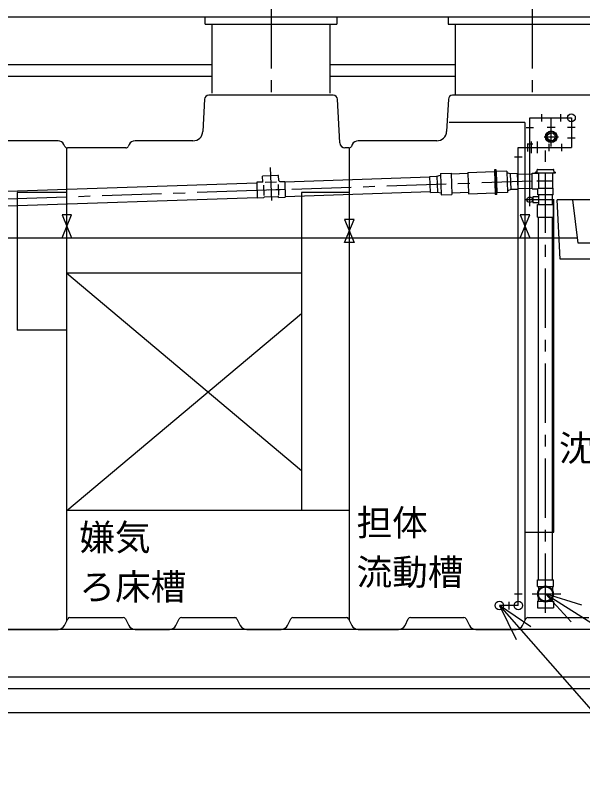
# Model space of a CAD drawing. Units: millimetres, scale not verified. Extents: x -14850 to 14850, y -10500 to 10500.
# Drawn here: x -8476 to -6086, y -6095 to -2858 of the extents above; entities that cross this region are included whole.
import ezdxf
from ezdxf.enums import TextEntityAlignment as Align

# ---------------------------------------------------------------- set-up
doc = ezdxf.new("R2010")
doc.units = ezdxf.units.MM
doc.header["$LTSCALE"] = 50
doc.linetypes.add('CHAIN1', pattern=[8, 5, -1, 1, -1])
doc.linetypes.add('LONG_DASHED1', pattern=[7, 6, -1])
for name, color, linetype, lineweight in [('0-0_躯体', 5, 'Continuous', 25), ('0-1_製作', 5, 'Continuous', 25), ('0-2_寸法', 7, 'Continuous', 25)]:
    doc.layers.add(name, color=color, linetype=linetype, lineweight=lineweight)
doc.styles.add('ＭＳ ゴシック', font='')
doc.styles.get('ＭＳ ゴシック').set_extended_font_data('MS Gothic')

msp = doc.modelspace()

# ---------------------------------------------------------------- linework, layer by layer
at = {"layer": '0-0_躯体', "color": 3, "linetype": 'CHAIN1'}
for p, q in [((-7398.51, -2832.04), (-7398.51, -3228.13)), ((-6298.51, -2832.04), (-6298.51, -3228.13)), ((-6218.01, -3411.16), (-6218.01, -3325.42)), ((-6248.38, -3369.9), (-6186.77, -3369.9)), ((-6242.01, -5375.09), (-6242.01, -3427.4)), ((-7401.67, -3499.86), (-7396.97, -3638.63)), ((-9309.28, -3658.02), (-6298.01, -3555.9)), ((-6278.71, -3555.9), (-6209.26, -3555.9)), ((-6298.72, -5295.89), (-6177.5, -5295.89))]:
    msp.add_line(p, q, dxfattribs=at)
at = {"layer": '0-0_躯体', "color": 2}
for p, q in [((-11300.12, -2864.9), (-4582.13, -2864.9)), ((-7676.01, -2894.9), (-7676.01, -2864.9)), ((-7121.01, -2864.9), (-7121.01, -2894.9)), ((-6652.51, -2864.9), (-6652.51, -2894.9)), ((-7676.01, -2894.9), (-7121.01, -2894.9)), ((-7646.01, -3186.39), (-7646.01, -2894.9)), ((-7151.01, -2894.9), (-7151.01, -3186.39)), ((-6652.51, -2894.9), (-5944.51, -2894.9)), ((-6622.51, -2894.9), (-6622.51, -3194.9)), ((-8634.51, -3064.9), (-7646.01, -3064.9)), ((-7151.01, -3064.9), (-6622.51, -3064.9)), ((-8634.51, -3114.9), (-7646.01, -3114.9)), ((-7151.01, -3114.9), (-6622.51, -3114.9)), ((-9943.51, -5644.9), (-5223.51, -5644.9)), ((-5223.51, -5694.9), (-9943.51, -5694.9)), ((-9943.51, -5794.9), (-5223.51, -5794.9))]:
    msp.add_line(p, q, dxfattribs=at)
at = {"layer": '0-0_躯体', "color": 3}
for p, q in [((-7136.5, -3194.9), (-7660.52, -3194.9)), ((-5963.5, -3194.9), (-6633.52, -3194.9)), ((-7678.49, -3211.95), (-7685.57, -3347.09)), ((-7108.87, -3396.05), (-7118.52, -3211.95)), ((-6651.49, -3211.95), (-6658.57, -3347.09)), ((-6308.01, -3289.9), (-6133.01, -3289.9)), ((-6308.01, -3661.9), (-6308.01, -3289.9)), ((-6258.01, -3305.9), (-6258.01, -3273.9)), ((-6218.01, -3369.9), (-6218.01, -3289.9)), ((-6178.01, -3305.9), (-6178.01, -3273.9)), ((-6133.01, -3289.9), (-6133.01, -3414.9)), ((-6328.51, -3309.59), (-6648.6, -3309.59)), ((-6328.51, -3309.59), (-6328.51, -5407.26)), ((-6292.51, -3331.9), (-6323.51, -3331.9)), ((-6234.51, -3329.9), (-6201.51, -3329.9)), ((-6149.01, -3329.9), (-6117.01, -3329.9)), ((-8295.87, -3386.9), (-8556.5, -3386.9)), ((-7727.52, -3386.9), (-7971.15, -3386.9)), ((-6700.52, -3386.9), (-7031.14, -3386.9)), ((-6302.58, -3390.4), (-6302.58, -3439.4)), ((-6276.58, -3390.4), (-6276.58, -3439.4)), ((-6149.01, -3374.9), (-6117.01, -3374.9)), ((-8266.88, -3410.26), (-8270.82, -3402.37)), ((-8258.51, -5407.26), (-8258.51, -3416.66)), ((-8010.87, -3416.9), (-8256.15, -3416.9)), ((-7996.19, -3402.37), (-8000.13, -3410.26)), ((-7070.87, -3416.9), (-7086.9, -3416.9)), ((-7068.51, -5407.26), (-7068.51, -3416.66)), ((-7056.19, -3402.37), (-7060.13, -3410.26)), ((-6356.58, -5344.9), (-6356.58, -3414.9)), ((-6356.58, -3414.9), (-6133.01, -3414.9)), ((-6320, -3399.9), (-6296.01, -3399.9)), ((-6316.58, -3431.4), (-6316.58, -3398.4)), ((-6226.58, -3430.9), (-6226.58, -3398.9)), ((-6173.01, -3430.9), (-6173.01, -3398.9)), ((-6373.08, -3454.9), (-6340.08, -3454.9)), ((-6684.81, -3523.99), (-6639.84, -3522.46)), ((-6684.81, -3523.99), (-6681.76, -3613.94)), ((-6639.84, -3522.46), (-6636.78, -3612.41)), ((-6569.71, -3525.09), (-6639.67, -3527.46)), ((-6569.86, -3520.59), (-6457.42, -3516.78)), ((-6569.86, -3520.59), (-6566.84, -3609.54)), ((-6446.66, -3612.97), (-6450.18, -3509.03)), ((-6404.97, -3514.5), (-6449.94, -3516.02)), ((-6404.97, -3514.5), (-6401.92, -3604.45)), ((-6387.32, -3592.44), (-6389.59, -3525.48)), ((-6357.34, -3591.43), (-6359.61, -3524.47)), ((-6359.49, -3527.96), (-6297.4, -3525.86)), ((-6298.01, -3588.35), (-6298.01, -3523.45)), ((-6297.71, -3523.15), (-6272.51, -3523.15)), ((-6277.8, -3519.3), (-6283.63, -3519.3)), ((-6283.63, -3521.1), (-6283.63, -3519.3)), ((-6283.63, -3521.1), (-6200.38, -3521.1)), ((-6277.8, -3519.3), (-6277.26, -3509.04)), ((-6276.26, -3508.1), (-6207.75, -3508.1)), ((-6272.51, -3523.15), (-6272.51, -3521.1)), ((-6272.51, -3523.15), (-6270.51, -3525.4)), ((-6270.51, -3587.4), (-6270.51, -3525.4)), ((-6211.51, -3586.4), (-6211.51, -3521.1)), ((-6208.51, -3510.9), (-6208.45, -3510.95)), ((-6206.21, -3519.3), (-6206.75, -3509.04)), ((-6206.21, -3519.3), (-6200.38, -3519.3)), ((-6200.38, -3521.1), (-6200.38, -3519.3)), ((-6729.27, -3540.5), (-7340.56, -3561.24)), ((-6727.12, -3603.97), (-6729.39, -3537.01)), ((-6699.41, -3535.99), (-6697.14, -3602.95)), ((-7458.49, -3565.24), (-9246.84, -3625.89)), ((-6357.45, -3587.93), (-6298.61, -3585.93)), ((-6297.71, -3588.65), (-6274.76, -3588.65)), ((-6274.76, -3588.65), (-6272.4, -3587.4)), ((-6274.76, -3614.6), (-6274.76, -3588.65)), ((-6210.26, -3587.4), (-6272.4, -3587.4)), ((-6209.26, -3614.6), (-6209.26, -3588.4)), ((-8467.51, -3604.9), (-8467.51, -4184.9)), ((-8258.51, -3604.9), (-8467.51, -3604.9)), ((-7338.52, -3621.2), (-6727.24, -3600.47)), ((-7269.51, -3604.9), (-7269.51, -4944.9)), ((-7068.51, -3604.9), (-7269.51, -3604.9)), ((-6681.76, -3613.94), (-6636.78, -3612.41)), ((-6566.99, -3605.04), (-6636.95, -3607.41)), ((-6566.84, -3609.54), (-6454.41, -3605.73)), ((-6446.66, -3612.97), (-6454.15, -3613.22)), ((-6401.92, -3604.45), (-6446.89, -3605.97)), ((-6296.01, -3622.9), (-6296.01, -3646.9)), ((-6272.01, -3622.9), (-6296.01, -3622.9)), ((-6209.56, -3614.9), (-6274.46, -3614.9)), ((-6272.01, -3614.9), (-6272.01, -3654.9)), ((-6212.01, -3654.9), (-6212.01, -3614.9)), ((-9244.8, -3685.85), (-7456.46, -3625.2)), ((-6296.01, -3646.9), (-6272.01, -3646.9)), ((-6275.51, -3707.9), (-6275.51, -3654.9)), ((-6275.51, -3654.9), (-6208.51, -3654.9)), ((-5681.09, -3634.9), (-6193.15, -3634.9)), ((-6180.05, -3884.9), (-6193.15, -3634.9)), ((-8278.51, -3794.9), (-8238.51, -3698.9)), ((-6348.51, -3794.9), (-6308.51, -3698.9)), ((-6272.01, -5236.89), (-6272.01, -3707.9)), ((-6212.01, -5236.89), (-6212.01, -3707.9)), ((-9584.44, -3794.9), (-6107.5, -3794.9)), ((-6030.2, -3884.9), (-6180.05, -3884.9)), ((-8258.51, -4944.9), (-7269.51, -4113.8)), ((-8258.51, -4184.9), (-8467.51, -4184.9)), ((-7068.51, -4944.9), (-8258.51, -4944.9)), ((-6328.51, -5034.9), (-6207.51, -5034.9)), ((-6373.08, -5294.9), (-6340.08, -5294.9)), ((-6242.01, -5295.89), (-5138.65, -5994.9)), ((-6396.58, -5328.4), (-6396.58, -5361.4)), ((-6436.58, -5344.89), (-5777.81, -6094.9)), ((-6356.58, -5344.9), (-6436.58, -5344.9)), ((-6272.01, -5354.9), (-6212.01, -5354.9)), ((-8269.03, -5428.31), (-8255.09, -5400.42)), ((-8246.14, -5394.9), (-8020.87, -5394.9)), ((-8011.92, -5400.42), (-7997.98, -5428.31)), ((-7799.03, -5428.31), (-7785.09, -5400.42)), ((-7776.15, -5394.9), (-7550.87, -5394.9)), ((-7541.92, -5400.42), (-7527.98, -5428.31)), ((-7329.03, -5428.31), (-7315.09, -5400.42)), ((-7306.14, -5394.9), (-7080.87, -5394.9)), ((-7071.92, -5400.42), (-7057.98, -5428.31)), ((-6834.03, -5428.31), (-6820.09, -5400.42)), ((-6811.14, -5394.9), (-6585.87, -5394.9)), ((-6576.92, -5400.42), (-6562.98, -5428.31)), ((-6339.03, -5428.31), (-6325.09, -5400.42)), ((-6316.14, -5394.9), (-6059.65, -5394.9)), ((-8696.15, -5444.9), (-8295.87, -5444.9)), ((-7971.15, -5444.9), (-7825.87, -5444.9)), ((-7501.15, -5444.9), (-7355.87, -5444.9)), ((-7031.14, -5444.9), (-6860.87, -5444.9)), ((-6536.14, -5444.9), (-6365.87, -5444.9))]:
    msp.add_line(p, q, dxfattribs=at)
at = {"layer": '0-0_躯体', "color": 3, "linetype": 'LONG_DASHED1'}
for p, q in [((-6449.94, -3516.02), (-6446.89, -3605.97)), ((-7457.47, -3595.22), (-7339.54, -3591.22))]:
    msp.add_line(p, q, dxfattribs=at)
at = {"layer": '0-0_躯体', "color": 3}
for points in [[(-6450.18, -3509.03), (-6457.68, -3509.28), (-6454.15, -3613.22)], [(-6359.61, -3524.47), (-6389.59, -3525.48), (-6404.72, -3521.99)], [(-6729.39, -3537.01), (-6699.41, -3535.99), (-6684.56, -3531.48)], [(-6357.34, -3591.43), (-6387.32, -3592.44), (-6402.17, -3596.95)], [(-6727.12, -3603.97), (-6697.14, -3602.95), (-6682.01, -3606.44)], [(-6207.51, -5034.9), (-6207.51, -3634.9), (-6328.51, -3634.9)], [(-6275.51, -3707.9), (-6208.51, -3707.9), (-6208.51, -3654.9)], [(-6017.9, -3817.9), (-6104.67, -3817.9), (-6127.14, -3634.9)], [(-8238.51, -3698.9), (-8278.51, -3698.9), (-8238.51, -3794.9)], [(-6308.51, -3698.9), (-6348.51, -3698.9), (-6308.51, -3794.9)], [(-7269.51, -3944.9), (-8258.51, -3944.9), (-7269.51, -4775.99)], [(-6089.29, -5343.62), (-6242.01, -5295.89), (-6133.61, -5413.58)], [(-6303.47, -5433.68), (-6436.58, -5344.89), (-6365.7, -5488.34)]]:
    msp.add_lwpolyline(points, dxfattribs=at)
msp.add_lwpolyline([(-7048.51, -3718.9), (-7088.51, -3718.9), (-7048.51, -3814.9), (-7088.51, -3814.9)], close=True, dxfattribs=at)
at = {"layer": '0-0_躯体', "color": 2}
msp.add_lwpolyline([(-5293.51, -5444.9), (-9893.51, -5444.9), (-9893.51, -5644.9)], dxfattribs=at)
at = {"layer": '0-0_躯体', "color": 3}
for centre, radius in [((-6133.01, -3289.9), 16.5), ((-6218.01, -3369.9), 24.5), ((-6218.01, -3369.9), 22), ((-6218.01, -3369.9), 16.5), ((-6308.01, -3634.9), 12), ((-6436.58, -5344.89), 18), ((-6356.58, -5344.89), 18)]:
    msp.add_circle(centre, radius, dxfattribs=at)
for centre, radius, start, end in [((-7660.52, -3212.9), 18, 90, 177), ((-7136.5, -3212.9), 18, 3, 90), ((-6633.52, -3212.9), 18, 90, 177), ((-7727.52, -3344.9), 42, 270, 357), ((-6700.52, -3344.9), 42, 270, 357), ((-8295.87, -3414.9), 28, 26.56505, 90), ((-7971.15, -3414.9), 28, 90, 153.43494), ((-7086.9, -3394.9), 22, 182.99998, 270), ((-7031.14, -3414.9), 28, 90, 153.43494), ((-8256.15, -3404.9), 12, 206.56503, 270), ((-8010.87, -3404.9), 12, 270, 333.43494), ((-7070.87, -3404.9), 12, 270, 333.43494), ((-6276.26, -3509.1), 1, 90, 177), ((-6207.75, -3509.1), 1, 3, 90), ((-6210.51, -3586.4), 1, 180, 270), ((-6210.26, -3588.4), 1, 0, 90), ((-6274.46, -3614.6), 0.3, 180, 270), ((-6209.56, -3614.6), 0.3, 270, 0), ((-8246.14, -5404.9), 10, 90, 153.43494), ((-8020.87, -5404.9), 10, 26.56505, 90), ((-7776.15, -5404.9), 10, 90, 153.43494), ((-7550.87, -5404.9), 10, 26.56505, 90), ((-7306.14, -5404.9), 10, 90, 153.43494), ((-7080.87, -5404.9), 10, 26.56505, 90), ((-6811.14, -5404.9), 10, 90, 153.43494), ((-6585.87, -5404.9), 10, 26.56505, 90), ((-6316.14, -5404.9), 10, 90, 153.43494), ((-8295.87, -5414.9), 30, 270, 333.43494), ((-7971.15, -5414.9), 30, 206.56503, 270), ((-7825.87, -5414.9), 30, 270, 333.43494), ((-7501.15, -5414.9), 30, 206.56503, 270), ((-7355.87, -5414.9), 30, 270, 333.43494), ((-7031.14, -5414.9), 30, 206.56503, 270), ((-6860.87, -5414.9), 30, 270, 333.43494), ((-6536.14, -5414.9), 30, 206.56503, 270), ((-6365.87, -5414.9), 30, 270, 333.43494)]:
    msp.add_arc(centre, radius, start, end, dxfattribs=at)
at = {"layer": '0-1_製作', "color": 3}
for p, q in [((-7370.52, -3533.24), (-7433.99, -3535.39)), ((-7433.12, -3560.87), (-7433.99, -3535.39)), ((-7361.26, -3558.44), (-7340.67, -3557.74)), ((-7340.67, -3557.74), (-7340.56, -3561.06)), ((-7458.49, -3565.24), (-7456.34, -3628.7)), ((-7430.1, -3573.38), (-7428.6, -3617.75)), ((-7376.06, -3561.54), (-7423.04, -3563.13)), ((-7368.33, -3571.28), (-7366.82, -3615.66)), ((-7340.56, -3561.24), (-7338.4, -3624.7)), ((-7425.32, -3622.75), (-7369.75, -3620.86)), ((-7366.48, -3625.65), (-7366.54, -3623.86)), ((-7366.48, -3625.65), (-7338.4, -3624.7)), ((-7428.26, -3627.75), (-7456.34, -3628.7)), ((-7428.26, -3627.75), (-7428.32, -3625.95)), ((-6275.51, -5236.89), (-6272.18, -5236.89)), ((-6275.51, -5264.99), (-6275.51, -5236.89)), ((-6272.01, -5236.89), (-6208.5, -5236.89)), ((-6275.51, -5264.99), (-6254.94, -5264.99)), ((-6272.18, -5264.99), (-6272.18, -5281.34)), ((-6212, -5264.99), (-6212, -5280.98)), ((-6275.51, -5326.8), (-6275.51, -5354.9)), ((-6275.51, -5326.8), (-6254.94, -5326.8)), ((-6272.18, -5326.8), (-6272.18, -5310.45)), ((-6212, -5326.8), (-6212, -5310.81)), ((-6275.51, -5354.9), (-6272.18, -5354.9)), ((-6272.01, -5354.9), (-6208.5, -5354.9))]:
    msp.add_line(p, q, dxfattribs=at)
for points in [[(-7366.32, -3553.7), (-7367.02, -3533.12), (-7370.35, -3533.23)], [(-7433.12, -3560.87), (-7458.61, -3561.74), (-7458.5, -3565.06)], [(-6229.07, -5264.99), (-6208.5, -5264.99), (-6208.5, -5236.89)], [(-6229.07, -5326.8), (-6208.5, -5326.8), (-6208.5, -5354.9)]]:
    msp.add_lwpolyline(points, dxfattribs=at)
for radius in [33.5, 30]:
    msp.add_circle((-6242.01, -5295.89), radius, dxfattribs=at)
for centre, radius, start, end in [((-7361.43, -3553.54), 4.9, 181.94241, 271.94241), ((-7425.22, -3625.85), 3.1, 91.9424, 181.94241), ((-7369.64, -3623.96), 3.1, 1.94241, 91.94241)]:
    msp.add_arc(centre, radius, start, end, dxfattribs=at)
at = {"layer": '0-2_寸法', "color": 3, "linetype": 'LONG_DASHED1'}
msp.add_line((-6205.51, -3634.9), (-6325.01, -3634.9), dxfattribs=at)

# ---------------------------------------------------------------- texts
at = {"layer": '0-0_躯体', "color": 4, "style": 'ＭＳ ゴシック'}
for s, p in [('沈殿槽', (-6185.53, -4769.18)), ('担体', (-7038.13, -5083.58)), ('嫌気', (-8205.87, -5145.26)), ('流動槽', (-7038.13, -5291.58)), ('ろ床槽', (-8205.87, -5353.26))]:
    msp.add_text(s, height=110, dxfattribs=at).set_placement(p, align=Align.BOTTOM_LEFT)

doc.saveas('drawing.dxf')
